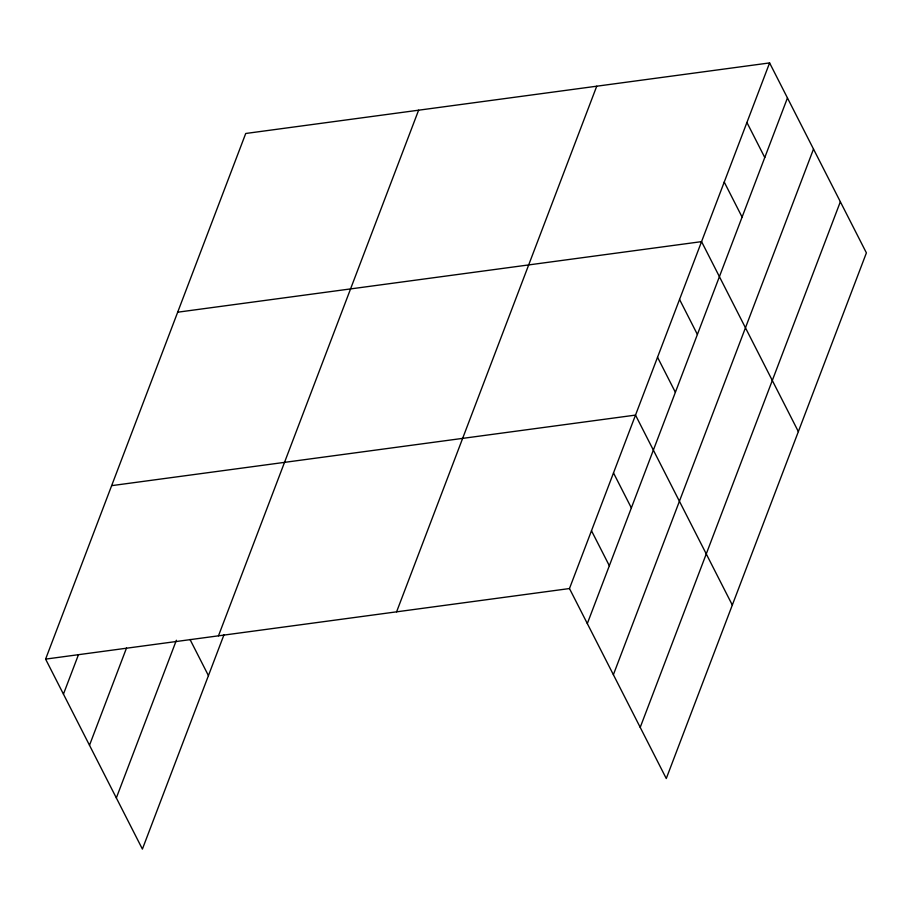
<?xml version="1.0" encoding="UTF-8"?>
<svg xmlns="http://www.w3.org/2000/svg" width="912" height="912" viewBox="0 0 912 912"><rect width="100%" height="100%" fill="white"/><g stroke="black" fill="none" stroke-linecap="round" stroke-linejoin="round"><path stroke-width="1.37" d="M223.942 634.889L142.397 849.083L45.6 659.114L245.727 133.483L769.603 62.917L866.4 252.886L666.273 778.517L569.476 588.548L769.603 62.917M63.441 694.135L78.455 654.713M89.501 745.264L126.517 648.022M116.337 797.943L176.381 640.258M218.481 635.824L418.608 110.192M396.595 611.838L596.733 86.207M587.317 623.58L787.455 97.949M613.377 674.709L813.504 149.078M640.213 727.388L840.351 201.757M177.692 312.2L701.567 241.634L798.353 431.604M111.64 485.651L635.516 415.097L732.313 605.055M45.6 659.114L569.476 588.548M746.928 122.493L764.769 157.514M724.242 182.069L742.094 217.09M679.554 299.455L697.395 334.476M657.529 357.276L675.382 392.297M613.502 472.918L631.355 507.938M591.489 530.738L609.341 565.759M190.004 639.449L208.438 675.621"/></g></svg>
